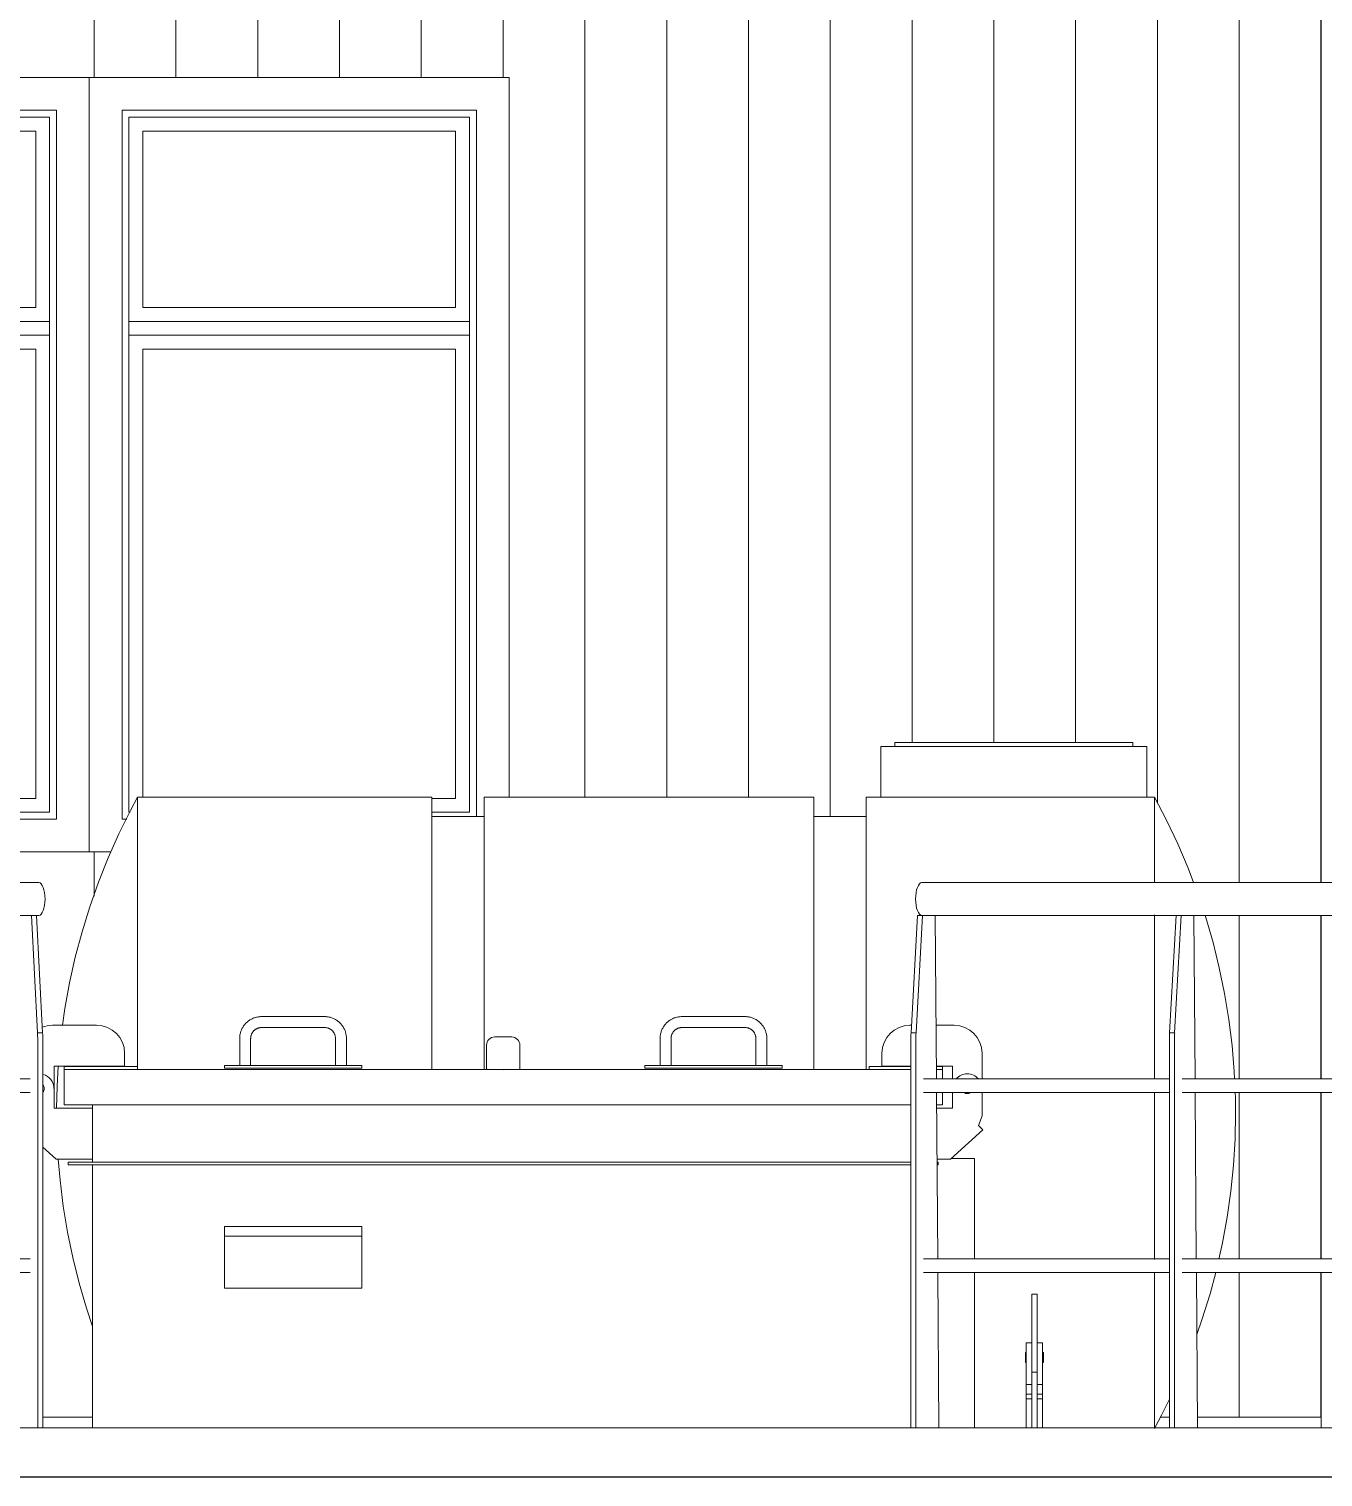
# Model space of a CAD drawing. Header units: metres. Extents: x -3 to 137, y -7 to 15.
# Drawn here: x 44.234 to 46.607, y 2.722 to 5.378 of the extents above; entities that cross this region are included whole.
import ezdxf

# ---------------------------------------------------------------- set-up
doc = ezdxf.new("R2010")
doc.units = ezdxf.units.M
doc.linetypes.add('Centre', pattern=[0.03175, 0.00635, -0.00475, 0.0159, -0.00475])
for name, color, linetype, lineweight in [('A-FLOR', 7, 'Continuous', 9), ('A-FLOR-HRAL', 7, 'Continuous', 9), ('A-FLOR-LEVL', 7, 'Continuous', 9), ('A-GENM', 7, 'Continuous', 9), ('A-GLAZ', 7, 'Continuous', 9), ('A-WALL-PATT', 7, 'Continuous', 9), ('I-WALL', 7, 'Continuous', 9)]:
    doc.layers.add(name, color=color, linetype=linetype, lineweight=lineweight)

# ---------------------------------------------------------------- blocks, each defined once
blk = doc.blocks.new('M_Ventana Ponton - 650 x 1400 mm-2537247-Elevation 3 - a')
at = {"layer": 'A-GLAZ'}
for p, q in [((2.466, 5.229), (3.116, 5.229)), ((2.466, 3.929), (2.466, 5.229)), ((2.4787, 5.2163), (3.1033, 5.2163)), ((2.4787, 3.9417), (2.4787, 5.2163)), ((3.1033, 5.2163), (3.1033, 3.9417)), ((3.116, 5.229), (3.116, 3.929)), ((3.0779, 5.1909), (2.5041, 5.1909)), ((2.5041, 5.1909), (2.5041, 4.8671)), ((3.0779, 5.1909), (3.0779, 4.8671)), ((2.5041, 4.8671), (3.0779, 4.8671)), ((2.4787, 4.8417), (3.1033, 4.8417)), ((3.1033, 4.8417), (2.4787, 4.8417)), ((2.4787, 4.8163), (3.1033, 4.8163)), ((3.1033, 4.8163), (2.4787, 4.8163)), ((2.5041, 4.7909), (2.5041, 3.9671)), ((3.0779, 4.7909), (2.5041, 4.7909)), ((3.0779, 3.9671), (3.0779, 4.7909)), ((2.5041, 3.9671), (3.0779, 3.9671)), ((3.1033, 3.9417), (2.4787, 3.9417)), ((3.116, 3.929), (2.466, 3.929))]:
    blk.add_line(p, q, dxfattribs=at)
blk = doc.blocks.new('M_Trim-Window-Exterior-Flat - with Sill-2537567-Elevation 3 - a')
at = {"layer": 'A-GENM'}
for p, q in [((3.176, 5.289), (2.406, 5.289)), ((2.406, 5.289), (2.406, 3.869)), ((3.176, 3.869), (3.176, 5.289)), ((2.466, 3.929), (2.466, 5.229)), ((2.466, 5.229), (3.116, 5.229)), ((3.116, 5.229), (3.116, 3.929)), ((3.116, 3.929), (2.466, 3.929)), ((2.406, 3.869), (3.176, 3.869))]:
    blk.add_line(p, q, dxfattribs=at)
blk = doc.blocks.new('M_Ventana Ponton - 650 x 1400 mm-2537208-Elevation 3 - a')
at = {"layer": 'A-GLAZ'}
for p, q in [((3.236, 5.229), (3.886, 5.229)), ((3.236, 3.929), (3.236, 5.229)), ((3.2487, 3.9417), (3.2487, 5.2163)), ((3.2487, 5.2163), (3.8733, 5.2163)), ((3.8733, 5.2163), (3.8733, 3.9417)), ((3.886, 5.229), (3.886, 3.9338)), ((3.2741, 4.8671), (3.2741, 5.1909)), ((3.8479, 5.1909), (3.2741, 5.1909)), ((3.8479, 4.8671), (3.8479, 5.1909)), ((3.2741, 4.8671), (3.8479, 4.8671)), ((3.2487, 4.8417), (3.8733, 4.8417)), ((3.8733, 4.8417), (3.2487, 4.8417)), ((3.2487, 4.8163), (3.8733, 4.8163)), ((3.8733, 4.8163), (3.2487, 4.8163)), ((3.8479, 4.7909), (3.2741, 4.7909)), ((3.2741, 4.7909), (3.2741, 3.9693)), ((3.8479, 3.9671), (3.8479, 4.7909)), ((3.8043, 3.9671), (3.8479, 3.9671)), ((3.2512, 3.9417), (3.2487, 3.9417)), ((3.8733, 3.9417), (3.8043, 3.9417)), ((3.245, 3.929), (3.236, 3.929))]:
    blk.add_line(p, q, dxfattribs=at)
blk = doc.blocks.new('M_Trim-Window-Exterior-Flat - with Sill-2537563-Elevation 3 - a')
at = {"layer": 'A-GENM'}
for p, q in [((3.176, 5.289), (3.176, 3.869)), ((3.946, 5.289), (3.176, 5.289)), ((3.946, 3.9694), (3.946, 5.289)), ((3.236, 3.929), (3.236, 5.229)), ((3.236, 5.229), (3.886, 5.229)), ((3.886, 5.229), (3.886, 3.9338)), ((3.245, 3.929), (3.236, 3.929)), ((3.176, 3.869), (3.2159, 3.869))]:
    blk.add_line(p, q, dxfattribs=at)
blk = doc.blocks.new('Generic Models 1 - Generic Models 1-2589847-Elevation 3 - a')
at = {"layer": 'A-GENM', "color": 8, "true_color": 0x808080}
for p, q in [((1.201, 2.8125), (12.0754, 2.8125)), ((12.2254, 2.7225), (1.051, 2.7225))]:
    blk.add_line(p, q, dxfattribs=at)
blk = doc.blocks.new('Railing - 50 x 12mm-V81-Elevation 3 - a')
at = {"layer": 'A-FLOR-HRAL'}
for p, q in [((5.1574, 3.5368), (5.1691, 3.7525)), ((5.1783, 3.7525), (5.1666, 3.5368)), ((5.1691, 3.7525), (5.1783, 3.7525)), ((5.1874, 3.7525), (5.1783, 3.7525)), ((5.2039, 3.4523), (5.2018, 3.7525)), ((5.1666, 3.5368), (5.1574, 3.5368)), ((5.1571, 2.8125), (5.1571, 3.5246)), ((5.1663, 3.5246), (5.1663, 2.8125)), ((5.2062, 3.1223), (5.204, 3.4275)), ((5.2084, 2.8125), (5.2064, 3.0975))]:
    blk.add_line(p, q, dxfattribs=at)
for centre in [(5.1962, 3.5246), (5.2054, 3.5246)]:
    blk.add_ellipse(centre, major_axis=(0, 0.1), ratio=0.390731, start_param=1.448623, end_param=1.570796, dxfattribs=at)
blk = doc.blocks.new('Railing - 50 x 12mm-V82-Elevation 3 - a')
at = {"layer": 'A-FLOR-HRAL'}
for p, q in [((4.6831, 3.5368), (4.6949, 3.7525)), ((4.7041, 3.7525), (4.6923, 3.5368)), ((4.6949, 3.7525), (4.7041, 3.7525)), ((4.7131, 3.7525), (4.7041, 3.7525)), ((4.7296, 3.4525), (4.7275, 3.7525)), ((4.6923, 3.5368), (4.6831, 3.5368)), ((4.6828, 2.8125), (4.6828, 3.5246)), ((4.692, 3.5246), (4.692, 2.8125)), ((4.732, 3.1225), (4.7298, 3.4275)), ((4.7341, 2.8125), (4.7321, 3.0975))]:
    blk.add_line(p, q, dxfattribs=at)
for centre in [(4.7219, 3.5246), (4.7311, 3.5246)]:
    blk.add_ellipse(centre, major_axis=(0, 0.1), ratio=0.390731, start_param=1.448623, end_param=1.570796, dxfattribs=at)
blk = doc.blocks.new('Railing - 50 x 12mm-V83-Elevation 3 - a')
at = {"layer": 'A-FLOR-HRAL'}
for p, q in [((6.0664, 3.5368), (6.0781, 3.7525)), ((6.0873, 3.7525), (6.0756, 3.5368)), ((6.0781, 3.7525), (6.0873, 3.7525)), ((6.0964, 3.7525), (6.0873, 3.7525)), ((6.1108, 3.7525), (6.1094, 3.7525)), ((6.1129, 3.4486), (6.1108, 3.7525)), ((6.0756, 3.5368), (6.0664, 3.5368)), ((6.0661, 2.8125), (6.0661, 3.5246)), ((6.0753, 3.5246), (6.0753, 2.8125)), ((6.1174, 2.8125), (6.113, 3.4319))]:
    blk.add_line(p, q, dxfattribs=at)
for centre in [(6.1052, 3.5246), (6.1144, 3.5246)]:
    blk.add_ellipse(centre, major_axis=(0, 0.1), ratio=0.390731, start_param=1.448623, end_param=1.570796, dxfattribs=at)
blk = doc.blocks.new('Railing - Railing-2595934-Elevation 3 - a')
at = {"layer": 'A-FLOR-HRAL'}
for p, q in [((6.1094, 3.8125), (4.7031, 3.8125)), ((4.7031, 3.7525), (6.1094, 3.7525)), ((5.1571, 3.4525), (4.7062, 3.4525)), ((6.0661, 3.4525), (5.1804, 3.4525)), ((6.1094, 3.4525), (6.0894, 3.4525)), ((4.7062, 3.4275), (5.1571, 3.4275)), ((5.1804, 3.4275), (6.0661, 3.4275)), ((6.0894, 3.4275), (6.1094, 3.4275)), ((5.1571, 3.1225), (4.7062, 3.1225)), ((6.0661, 3.1225), (5.1804, 3.1225)), ((6.1094, 3.1225), (6.0894, 3.1225)), ((4.7062, 3.0975), (5.1571, 3.0975)), ((5.1804, 3.0975), (6.0661, 3.0975)), ((6.0894, 3.0975), (6.1094, 3.0975))]:
    blk.add_line(p, q, dxfattribs=at)
for centre, major_axis, start_param, end_param in [((4.7031, 3.7825), (0, 0.03), 0, 1.570796), ((6.1094, 3.7825), (0, 0.03), 4.712389, 7.853982), ((4.7031, 3.7825), (0, 0.03), 1.570796, 3.141593), ((6.1094, 3.7825), (0, 0.03), 1.570796, 4.712389), ((6.1094, 3.44), (0, 0.0125), 4.712389, 7.853982), ((6.1094, 3.44), (0, 0.0125), 1.570796, 4.712389), ((6.1094, 3.11), (0, 0.0125), 4.712389, 7.853982), ((6.1094, 3.11), (0, 0.0125), 1.570796, 4.712389)]:
    blk.add_ellipse(centre, major_axis=major_axis, ratio=0.390731, start_param=start_param, end_param=end_param, dxfattribs=at)
for name in ['Railing - 50 x 12mm-V82-Elevation 3 - a', 'Railing - 50 x 12mm-V81-Elevation 3 - a', 'Railing - 50 x 12mm-V83-Elevation 3 - a']:
    blk.add_blockref(name, (0, 0))
blk = doc.blocks.new('Railing - 50 x 12mm-V87-Elevation 3 - a')
at = {"layer": 'A-FLOR-HRAL'}
for p, q in [((2.1322, 3.7525), (2.1302, 3.4521)), ((2.1548, 3.7525), (2.146, 3.7525)), ((2.1661, 3.5368), (2.1548, 3.7525)), ((2.1548, 3.7525), (2.164, 3.7525)), ((2.164, 3.7525), (2.1753, 3.5368)), ((2.1753, 3.5368), (2.1661, 3.5368)), ((2.1663, 2.8125), (2.1663, 3.5246)), ((2.1756, 3.5246), (2.1756, 2.8125)), ((2.13, 3.4279), (2.1279, 3.1221)), ((2.1278, 3.0979), (2.1258, 2.8125))]:
    blk.add_line(p, q, dxfattribs=at)
for centre in [(2.1287, 3.5246), (2.138, 3.5246)]:
    blk.add_ellipse(centre, major_axis=(0, 0.1), ratio=0.375893, start_param=4.712389, end_param=4.834562, dxfattribs=at)
blk = doc.blocks.new('Railing - 50 x 12mm-V88-Elevation 3 - a')
at = {"layer": 'A-FLOR-HRAL'}
for p, q in [((1.2748, 3.7525), (1.2684, 2.8125)), ((1.2878, 3.7525), (1.2748, 3.7525)), ((1.2973, 3.7525), (1.2886, 3.7525)), ((1.3086, 3.5368), (1.2973, 3.7525)), ((1.2973, 3.7525), (1.3066, 3.7525)), ((1.3066, 3.7525), (1.3179, 3.5368)), ((1.3179, 3.5368), (1.3086, 3.5368)), ((1.3089, 2.8125), (1.3089, 3.5246)), ((1.3182, 3.5246), (1.3182, 2.8125))]:
    blk.add_line(p, q, dxfattribs=at)
for centre in [(1.2713, 3.5246), (1.2806, 3.5246)]:
    blk.add_ellipse(centre, major_axis=(0, 0.1), ratio=0.375893, start_param=4.712389, end_param=4.834562, dxfattribs=at)
blk = doc.blocks.new('Railing - 50 x 12mm-V89-Elevation 3 - a')
at = {"layer": 'A-FLOR-HRAL'}
for p, q in [((3.0473, 3.7525), (3.0453, 3.4525)), ((3.0698, 3.7525), (3.0611, 3.7525)), ((3.0811, 3.5368), (3.0698, 3.7525)), ((3.0698, 3.7525), (3.0791, 3.7525)), ((3.0791, 3.7525), (3.0904, 3.5368)), ((3.0904, 3.5368), (3.0811, 3.5368)), ((3.0814, 2.8125), (3.0814, 3.5246)), ((3.0907, 3.5246), (3.0907, 2.8125)), ((3.0451, 3.4275), (3.043, 3.1225)), ((3.0429, 3.0975), (3.0409, 2.8125))]:
    blk.add_line(p, q, dxfattribs=at)
for centre in [(3.0438, 3.5246), (3.0531, 3.5246)]:
    blk.add_ellipse(centre, major_axis=(0, 0.1), ratio=0.375893, start_param=4.712389, end_param=4.834562, dxfattribs=at)
blk = doc.blocks.new('Railing - Railing-2596027-Elevation 3 - a')
at = {"layer": 'A-FLOR-HRAL'}
for p, q in [((3.0835, 3.8125), (1.2878, 3.8125)), ((1.2878, 3.7525), (3.0835, 3.7525)), ((1.2953, 3.4525), (1.2878, 3.4525)), ((2.1527, 3.4525), (1.3182, 3.4525)), ((3.0678, 3.4525), (2.1756, 3.4525)), ((1.2878, 3.4275), (1.2953, 3.4275)), ((1.3182, 3.4275), (2.1527, 3.4275)), ((2.1756, 3.4275), (3.0678, 3.4275)), ((1.2953, 3.1225), (1.2878, 3.1225)), ((2.1527, 3.1225), (1.3182, 3.1225)), ((3.0678, 3.1225), (2.1756, 3.1225)), ((1.2878, 3.0975), (1.2953, 3.0975)), ((1.3182, 3.0975), (2.1527, 3.0975)), ((2.1756, 3.0975), (3.0678, 3.0975))]:
    blk.add_line(p, q, dxfattribs=at)
for centre, major_axis, start_param, end_param in [((1.2878, 3.7825), (0, 0.03), 4.712389, 7.853982), ((3.0835, 3.7825), (0, 0.03), 4.712389, 6.283185), ((1.2878, 3.7825), (0, 0.03), 1.570796, 4.712389), ((3.0835, 3.7825), (0, 0.03), 3.141593, 4.712389), ((1.2878, 3.44), (0, 0.0125), 4.712389, 7.853982), ((1.2878, 3.44), (0, 0.0125), 1.570796, 4.712389), ((1.2878, 3.11), (0, 0.0125), 4.712389, 7.853982), ((1.2878, 3.11), (0, 0.0125), 1.570796, 4.712389)]:
    blk.add_ellipse(centre, major_axis=major_axis, ratio=0.375893, start_param=start_param, end_param=end_param, dxfattribs=at)
for name in ['Railing - 50 x 12mm-V88-Elevation 3 - a', 'Railing - 50 x 12mm-V87-Elevation 3 - a', 'Railing - 50 x 12mm-V89-Elevation 3 - a']:
    blk.add_blockref(name, (0, 0))
blk = doc.blocks.new('M_Boca Acceso Tanque alimentación - M_Boca Acceso Tanque alimentación-2597547-Elevation 3 - a')
at = {"layer": 'A-GENM', "color": 8, "true_color": 0x808080}
for p, q in [((3.5497, 3.5668), (3.4919, 3.5668)), ((3.6076, 3.5668), (3.5497, 3.5668)), ((4.3208, 3.5668), (4.2629, 3.5668)), ((4.3786, 3.5668), (4.3208, 3.5668)), ((3.1895, 3.551), (3.1084, 3.551)), ((3.1895, 3.551), (3.1895, 3.551)), ((3.4919, 3.5467), (3.5497, 3.5467)), ((3.5497, 3.5467), (3.6076, 3.5467)), ((4.2629, 3.5467), (4.3208, 3.5467)), ((4.3208, 3.5467), (4.3786, 3.5467)), ((4.6839, 3.551), (4.681, 3.551)), ((4.7621, 3.551), (4.7289, 3.551)), ((4.7621, 3.551), (4.7621, 3.551)), ((3.4519, 3.5268), (3.4519, 3.4771)), ((3.4719, 3.4771), (3.4719, 3.5268)), ((3.6275, 3.5268), (3.6275, 3.4771)), ((3.6476, 3.4771), (3.6476, 3.5268)), ((3.9046, 3.5143), (3.9046, 3.47)), ((3.9507, 3.5295), (3.9198, 3.5295)), ((3.9659, 3.47), (3.9659, 3.5143)), ((4.2229, 3.5268), (4.2229, 3.4771)), ((4.243, 3.4771), (4.243, 3.5268)), ((4.3986, 3.5268), (4.3986, 3.4771)), ((4.4186, 3.4771), (4.4186, 3.5268)), ((3.2408, 3.4759), (3.2408, 3.4997)), ((4.6297, 3.4997), (4.6297, 3.4759)), ((4.8134, 3.4525), (4.8134, 3.4997)), ((3.1113, 3.4349), (3.1113, 3.4759)), ((3.1113, 3.4759), (3.2408, 3.4759)), ((3.1297, 3.4756), (3.2642, 3.4756)), ((3.1297, 3.47), (3.1297, 3.4756)), ((3.1297, 3.47), (4.6828, 3.47)), ((3.1297, 3.405), (3.1297, 3.47)), ((3.2642, 3.47), (3.2642, 3.4756)), ((3.4238, 3.4771), (3.6757, 3.4771)), ((3.4238, 3.4771), (3.4238, 3.4725)), ((3.6757, 3.4725), (3.4238, 3.4725)), ((3.6757, 3.4725), (3.6757, 3.4771)), ((3.9046, 3.47), (3.9353, 3.469)), ((3.9353, 3.469), (3.9659, 3.47)), ((4.1948, 3.4771), (4.4467, 3.4771)), ((4.1948, 3.4771), (4.1948, 3.4725)), ((4.4467, 3.4725), (4.1948, 3.4725)), ((4.4467, 3.4725), (4.4467, 3.4771)), ((4.6063, 3.4756), (4.6828, 3.4756)), ((4.6063, 3.4756), (4.6063, 3.47)), ((4.6297, 3.4759), (4.6828, 3.4759)), ((4.7295, 3.4759), (4.7592, 3.4759)), ((4.7295, 3.4756), (4.7408, 3.4756)), ((4.7295, 3.47), (4.7408, 3.47)), ((4.7408, 3.4756), (4.7408, 3.47)), ((4.7408, 3.4525), (4.7408, 3.47)), ((4.7592, 3.4759), (4.7592, 3.4525)), ((4.7863, 3.462), (4.7862, 3.462)), ((3.1113, 3.3991), (3.1113, 3.4349)), ((4.7408, 3.405), (4.7408, 3.4275)), ((4.7592, 3.4275), (4.7592, 3.3991)), ((4.7862, 3.4256), (4.7863, 3.4256)), ((4.8134, 3.4275), (4.8134, 3.3856)), ((4.8134, 3.3856), (4.8134, 3.4275)), ((4.8134, 3.4275), (4.8134, 3.3856)), ((4.8134, 3.3851), (4.8134, 3.4275)), ((4.8134, 3.3856), (4.8134, 3.4275)), ((4.8134, 3.4275), (4.8134, 3.3856)), ((4.8134, 3.3856), (4.8134, 3.4275)), ((4.8134, 3.4275), (4.8134, 3.3856)), ((3.1818, 3.3991), (3.1113, 3.3991)), ((4.6828, 3.405), (3.1297, 3.405)), ((3.1818, 3.2999), (3.1818, 3.405)), ((4.7408, 3.405), (4.73, 3.405)), ((4.7592, 3.3991), (4.73, 3.3991)), ((4.8069, 3.3674), (4.8134, 3.3851)), ((4.7554, 3.3057), (4.815, 3.3594)), ((4.815, 3.3594), (4.8069, 3.3674)), ((3.0907, 3.3277), (3.115, 3.3057)), ((3.115, 3.3057), (3.1818, 3.3057)), ((3.1374, 3.2949), (3.1374, 3.2999)), ((4.6828, 3.2999), (3.1374, 3.2999)), ((3.1374, 3.2949), (4.6828, 3.2949)), ((3.1818, 2.8125), (3.1818, 3.2949)), ((4.7307, 3.3057), (4.7554, 3.3057)), ((4.7331, 3.2999), (4.7307, 3.2999)), ((4.7307, 3.2949), (4.7331, 3.2949)), ((4.7331, 3.2949), (4.7331, 3.2999)), ((3.4238, 3.1644), (3.4238, 3.1821)), ((3.4238, 3.1821), (3.6757, 3.1821)), ((3.4238, 3.0686), (3.4238, 3.1644)), ((3.4238, 3.1644), (3.6757, 3.1644)), ((3.6757, 3.1821), (3.6757, 3.1644)), ((3.6757, 3.1644), (3.6757, 3.0686)), ((3.6757, 3.0686), (3.4238, 3.0686))]:
    blk.add_line(p, q, dxfattribs=at)
at = {"layer": 'A-GENM', "color": 8, "true_color": 0x808080, "flags": 128}
for points in [[(3.4919, 3.5668), (3.4903, 3.5668), (3.4887, 3.5667), (3.4871, 3.5665), (3.4855, 3.5663), (3.484, 3.566), (3.4824, 3.5657), (3.4808, 3.5653), (3.4793, 3.5648), (3.4778, 3.5643), (3.4763, 3.5637), (3.4749, 3.563), (3.4734, 3.5623), (3.472, 3.5615), (3.4706, 3.5607), (3.4693, 3.5598), (3.468, 3.5589), (3.4667, 3.5579), (3.4655, 3.5569), (3.4643, 3.5558), (3.4632, 3.5547), (3.4621, 3.5535), (3.461, 3.5523), (3.46, 3.551), (3.4591, 3.5497), (3.4582, 3.5484), (3.4574, 3.547), (3.4566, 3.5456), (3.4559, 3.5442), (3.4552, 3.5428), (3.4546, 3.5413), (3.454, 3.5398), (3.4535, 3.5383), (3.4531, 3.5367), (3.4528, 3.5352), (3.4524, 3.5336), (3.4522, 3.532), (3.452, 3.5304), (3.4519, 3.5288), (3.4519, 3.5272), (3.4519, 3.5268)], [(3.4919, 3.5668), (3.4903, 3.5668), (3.4887, 3.5667), (3.4871, 3.5665), (3.4855, 3.5663), (3.484, 3.566), (3.4824, 3.5657), (3.4808, 3.5653), (3.4793, 3.5648), (3.4778, 3.5643), (3.4763, 3.5637), (3.4749, 3.563), (3.4734, 3.5623), (3.472, 3.5615), (3.4706, 3.5607), (3.4693, 3.5598), (3.468, 3.5589), (3.4667, 3.5579), (3.4655, 3.5569), (3.4643, 3.5558), (3.4632, 3.5547), (3.4621, 3.5535), (3.461, 3.5523), (3.46, 3.551), (3.4591, 3.5497), (3.4582, 3.5484), (3.4574, 3.547), (3.4566, 3.5456), (3.4559, 3.5442), (3.4552, 3.5428), (3.4546, 3.5413), (3.454, 3.5398), (3.4535, 3.5383), (3.4531, 3.5367), (3.4528, 3.5352), (3.4524, 3.5336), (3.4522, 3.532), (3.452, 3.5304), (3.4519, 3.5288), (3.4519, 3.5272), (3.4519, 3.5268)], [(3.6476, 3.5268), (3.6476, 3.5284), (3.6475, 3.53), (3.6473, 3.5316), (3.6471, 3.5332), (3.6468, 3.5347), (3.6465, 3.5363), (3.6461, 3.5378), (3.6456, 3.5394), (3.6451, 3.5409), (3.6445, 3.5424), (3.6438, 3.5438), (3.6431, 3.5453), (3.6423, 3.5467), (3.6415, 3.548), (3.6406, 3.5494), (3.6397, 3.5507), (3.6387, 3.552), (3.6377, 3.5532), (3.6366, 3.5544), (3.6355, 3.5555), (3.6343, 3.5566), (3.6331, 3.5576), (3.6318, 3.5586), (3.6305, 3.5596), (3.6292, 3.5605), (3.6278, 3.5613), (3.6265, 3.5621), (3.625, 3.5628), (3.6236, 3.5635), (3.6221, 3.5641), (3.6206, 3.5646), (3.6191, 3.5651), (3.6175, 3.5656), (3.616, 3.5659), (3.6144, 3.5662), (3.6128, 3.5665), (3.6112, 3.5667), (3.6096, 3.5668), (3.608, 3.5668), (3.6076, 3.5668)], [(3.6476, 3.5268), (3.6476, 3.5284), (3.6475, 3.53), (3.6473, 3.5316), (3.6471, 3.5332), (3.6468, 3.5347), (3.6465, 3.5363), (3.6461, 3.5378), (3.6456, 3.5394), (3.6451, 3.5409), (3.6445, 3.5424), (3.6438, 3.5438), (3.6431, 3.5453), (3.6423, 3.5467), (3.6415, 3.548), (3.6406, 3.5494), (3.6397, 3.5507), (3.6387, 3.552), (3.6377, 3.5532), (3.6366, 3.5544), (3.6355, 3.5555), (3.6343, 3.5566), (3.6331, 3.5576), (3.6318, 3.5586), (3.6305, 3.5596), (3.6292, 3.5605), (3.6278, 3.5613), (3.6265, 3.5621), (3.625, 3.5628), (3.6236, 3.5635), (3.6221, 3.5641), (3.6206, 3.5646), (3.6191, 3.5651), (3.6175, 3.5656), (3.616, 3.5659), (3.6144, 3.5662), (3.6128, 3.5665), (3.6112, 3.5667), (3.6096, 3.5668), (3.608, 3.5668), (3.6076, 3.5668)], [(4.2629, 3.5668), (4.2613, 3.5668), (4.2597, 3.5667), (4.2581, 3.5665), (4.2565, 3.5663), (4.255, 3.566), (4.2534, 3.5657), (4.2519, 3.5653), (4.2503, 3.5648), (4.2488, 3.5643), (4.2473, 3.5637), (4.2459, 3.563), (4.2444, 3.5623), (4.243, 3.5615), (4.2417, 3.5607), (4.2403, 3.5598), (4.239, 3.5589), (4.2377, 3.5579), (4.2365, 3.5569), (4.2353, 3.5558), (4.2342, 3.5547), (4.2331, 3.5535), (4.2321, 3.5523), (4.2311, 3.551), (4.2301, 3.5497), (4.2292, 3.5484), (4.2284, 3.547), (4.2276, 3.5456), (4.2269, 3.5442), (4.2262, 3.5428), (4.2256, 3.5413), (4.2251, 3.5398), (4.2246, 3.5383), (4.2241, 3.5367), (4.2238, 3.5352), (4.2235, 3.5336), (4.2232, 3.532), (4.223, 3.5304), (4.2229, 3.5288), (4.2229, 3.5272), (4.2229, 3.5268)], [(4.2629, 3.5668), (4.2613, 3.5668), (4.2597, 3.5667), (4.2581, 3.5665), (4.2565, 3.5663), (4.255, 3.566), (4.2534, 3.5657), (4.2519, 3.5653), (4.2503, 3.5648), (4.2488, 3.5643), (4.2473, 3.5637), (4.2459, 3.563), (4.2444, 3.5623), (4.243, 3.5615), (4.2417, 3.5607), (4.2403, 3.5598), (4.239, 3.5589), (4.2377, 3.5579), (4.2365, 3.5569), (4.2353, 3.5558), (4.2342, 3.5547), (4.2331, 3.5535), (4.2321, 3.5523), (4.2311, 3.551), (4.2301, 3.5497), (4.2292, 3.5484), (4.2284, 3.547), (4.2276, 3.5456), (4.2269, 3.5442), (4.2262, 3.5428), (4.2256, 3.5413), (4.2251, 3.5398), (4.2246, 3.5383), (4.2241, 3.5367), (4.2238, 3.5352), (4.2235, 3.5336), (4.2232, 3.532), (4.223, 3.5304), (4.2229, 3.5288), (4.2229, 3.5272), (4.2229, 3.5268)], [(4.4186, 3.5268), (4.4186, 3.5284), (4.4185, 3.53), (4.4184, 3.5316), (4.4181, 3.5332), (4.4178, 3.5347), (4.4175, 3.5363), (4.4171, 3.5378), (4.4166, 3.5394), (4.4161, 3.5409), (4.4155, 3.5424), (4.4148, 3.5438), (4.4141, 3.5453), (4.4133, 3.5467), (4.4125, 3.548), (4.4116, 3.5494), (4.4107, 3.5507), (4.4097, 3.552), (4.4087, 3.5532), (4.4076, 3.5544), (4.4065, 3.5555), (4.4053, 3.5566), (4.4041, 3.5576), (4.4029, 3.5586), (4.4016, 3.5596), (4.4002, 3.5605), (4.3989, 3.5613), (4.3975, 3.5621), (4.396, 3.5628), (4.3946, 3.5635), (4.3931, 3.5641), (4.3916, 3.5646), (4.3901, 3.5651), (4.3885, 3.5656), (4.387, 3.5659), (4.3854, 3.5662), (4.3838, 3.5665), (4.3822, 3.5667), (4.3806, 3.5668), (4.379, 3.5668), (4.3786, 3.5668)], [(4.4186, 3.5268), (4.4186, 3.5284), (4.4185, 3.53), (4.4184, 3.5316), (4.4181, 3.5332), (4.4178, 3.5347), (4.4175, 3.5363), (4.4171, 3.5378), (4.4166, 3.5394), (4.4161, 3.5409), (4.4155, 3.5424), (4.4148, 3.5438), (4.4141, 3.5453), (4.4133, 3.5467), (4.4125, 3.548), (4.4116, 3.5494), (4.4107, 3.5507), (4.4097, 3.552), (4.4087, 3.5532), (4.4076, 3.5544), (4.4065, 3.5555), (4.4053, 3.5566), (4.4041, 3.5576), (4.4029, 3.5586), (4.4016, 3.5596), (4.4002, 3.5605), (4.3989, 3.5613), (4.3975, 3.5621), (4.396, 3.5628), (4.3946, 3.5635), (4.3931, 3.5641), (4.3916, 3.5646), (4.3901, 3.5651), (4.3885, 3.5656), (4.387, 3.5659), (4.3854, 3.5662), (4.3838, 3.5665), (4.3822, 3.5667), (4.3806, 3.5668), (4.379, 3.5668), (4.3786, 3.5668)], [(3.4719, 3.5268), (3.472, 3.5276), (3.472, 3.5284), (3.4721, 3.5292), (3.4722, 3.53), (3.4723, 3.5307), (3.4725, 3.5315), (3.4727, 3.5323), (3.473, 3.5331), (3.4732, 3.5338), (3.4735, 3.5345), (3.4738, 3.5353), (3.4742, 3.536), (3.4746, 3.5367), (3.475, 3.5374), (3.4754, 3.538), (3.4759, 3.5387), (3.4764, 3.5393), (3.4769, 3.5399), (3.4774, 3.5405), (3.478, 3.5411), (3.4786, 3.5416), (3.4792, 3.5422), (3.4798, 3.5427), (3.4805, 3.5431), (3.4811, 3.5436), (3.4818, 3.544), (3.4825, 3.5444), (3.4832, 3.5447), (3.4839, 3.5451), (3.4847, 3.5454), (3.4854, 3.5457), (3.4862, 3.5459), (3.487, 3.5461), (3.4877, 3.5463), (3.4885, 3.5464), (3.4893, 3.5466), (3.4901, 3.5467), (3.4909, 3.5467), (3.4917, 3.5467), (3.4919, 3.5467)], [(3.6076, 3.5467), (3.6084, 3.5467), (3.6092, 3.5467), (3.61, 3.5466), (3.6108, 3.5465), (3.6115, 3.5463), (3.6123, 3.5462), (3.6131, 3.546), (3.6139, 3.5457), (3.6146, 3.5455), (3.6154, 3.5452), (3.6161, 3.5448), (3.6168, 3.5445), (3.6175, 3.5441), (3.6182, 3.5437), (3.6188, 3.5432), (3.6195, 3.5428), (3.6201, 3.5423), (3.6207, 3.5418), (3.6213, 3.5412), (3.6219, 3.5407), (3.6224, 3.5401), (3.623, 3.5395), (3.6235, 3.5389), (3.6239, 3.5382), (3.6244, 3.5376), (3.6248, 3.5369), (3.6252, 3.5362), (3.6255, 3.5355), (3.6259, 3.5347), (3.6262, 3.534), (3.6265, 3.5333), (3.6267, 3.5325), (3.6269, 3.5317), (3.6271, 3.531), (3.6272, 3.5302), (3.6274, 3.5294), (3.6275, 3.5286), (3.6275, 3.5278), (3.6275, 3.527), (3.6275, 3.5268)], [(4.243, 3.5268), (4.243, 3.5276), (4.243, 3.5284), (4.2431, 3.5292), (4.2432, 3.53), (4.2434, 3.5307), (4.2435, 3.5315), (4.2437, 3.5323), (4.244, 3.5331), (4.2442, 3.5338), (4.2445, 3.5345), (4.2449, 3.5353), (4.2452, 3.536), (4.2456, 3.5367), (4.246, 3.5374), (4.2465, 3.538), (4.2469, 3.5387), (4.2474, 3.5393), (4.2479, 3.5399), (4.2485, 3.5405), (4.249, 3.5411), (4.2496, 3.5416), (4.2502, 3.5422), (4.2508, 3.5427), (4.2515, 3.5431), (4.2521, 3.5436), (4.2528, 3.544), (4.2535, 3.5444), (4.2542, 3.5447), (4.255, 3.5451), (4.2557, 3.5454), (4.2564, 3.5457), (4.2572, 3.5459), (4.258, 3.5461), (4.2587, 3.5463), (4.2595, 3.5464), (4.2603, 3.5466), (4.2611, 3.5467), (4.2619, 3.5467), (4.2627, 3.5467), (4.2629, 3.5467)], [(4.3786, 3.5467), (4.3794, 3.5467), (4.3802, 3.5467), (4.381, 3.5466), (4.3818, 3.5465), (4.3826, 3.5463), (4.3833, 3.5462), (4.3841, 3.546), (4.3849, 3.5457), (4.3856, 3.5455), (4.3864, 3.5452), (4.3871, 3.5448), (4.3878, 3.5445), (4.3885, 3.5441), (4.3892, 3.5437), (4.3899, 3.5432), (4.3905, 3.5428), (4.3911, 3.5423), (4.3918, 3.5418), (4.3923, 3.5412), (4.3929, 3.5407), (4.3935, 3.5401), (4.394, 3.5395), (4.3945, 3.5389), (4.3949, 3.5382), (4.3954, 3.5376), (4.3958, 3.5369), (4.3962, 3.5362), (4.3966, 3.5355), (4.3969, 3.5347), (4.3972, 3.534), (4.3975, 3.5333), (4.3977, 3.5325), (4.3979, 3.5317), (4.3981, 3.531), (4.3983, 3.5302), (4.3984, 3.5294), (4.3985, 3.5286), (4.3985, 3.5278), (4.3986, 3.527), (4.3986, 3.5268)]]:
    blk.add_lwpolyline(points, dxfattribs=at)
at = {"layer": 'A-GENM', "color": 8, "true_color": 0x808080}
for centre, start, end in [((3.9198, 3.5143), 90, 180), ((3.9198, 3.5143), 90, 180), ((3.9507, 3.5143), 0, 90), ((3.9507, 3.5143), 0, 90)]:
    blk.add_arc(centre, 0.0152, start, end, dxfattribs=at)
for centre, major_axis, start_param, end_param in [((3.1084, 3.4997), (0, 0.0513), 0, 0.372948), ((3.1895, 3.4997), (0, 0.0513), 4.712389, 6.283185), ((4.681, 3.4997), (0, 0.0513), 0, 1.570796), ((4.7621, 3.4997), (0, 0.0513), 4.712389, 6.283185), ((3.0842, 3.4349), (0, 0.027), 4.712389, 6.021386), ((4.7862, 3.4349), (0, 0.027), 5.424248, 7.141546), ((3.0842, 3.4349), (0, 0.00928), 4.712389, 5.497787), ((3.0842, 3.4349), (0, 0.00928), 4.712389, 5.497787), ((3.0842, 3.4349), (0, 0.00928), 3.926991, 4.712389), ((3.0842, 3.4349), (0, 0.00928), 3.92921, 4.45059), ((4.7862, 3.4349), (0, 0.00928), 2.617994, 3.665191), ((4.7862, 3.4349), (0, 0.00928), 2.617994, 3.403392), ((4.7862, 3.4349), (0, 0.00928), 3.493958, 3.665191)]:
    blk.add_ellipse(centre, major_axis=major_axis, ratio=1, start_param=start_param, end_param=end_param, dxfattribs=at)
blk = doc.blocks.new('M_Bisagra - M_Bisagra-2600547-Elevation 3 - a')
at = {"layer": 'A-GENM', "color": 8, "true_color": 0x808080}
for p, q in [((4.9144, 3.0578), (4.9044, 3.0578)), ((4.9044, 3.0578), (4.9044, 3.0065)), ((4.9144, 3.0065), (4.9144, 3.0578)), ((4.9044, 2.9417), (4.9044, 3.0065)), ((4.9144, 3.0065), (4.9144, 2.9417)), ((4.8944, 2.951), (4.893, 2.951)), ((4.893, 2.951), (4.893, 2.9417)), ((4.9044, 2.9687), (4.8944, 2.9687)), ((4.8944, 2.9687), (4.8944, 2.9417)), ((4.9244, 2.9687), (4.9144, 2.9687)), ((4.9244, 2.9417), (4.9244, 2.9687)), ((4.926, 2.951), (4.9244, 2.951)), ((4.926, 2.9417), (4.926, 2.951)), ((4.893, 2.9417), (4.893, 2.9324)), ((4.893, 2.9324), (4.8944, 2.9324)), ((4.8944, 2.8919), (4.8944, 2.9417)), ((4.9044, 2.9417), (4.9044, 2.8919)), ((4.9144, 2.8919), (4.9144, 2.9417)), ((4.9244, 2.9417), (4.9244, 2.8919)), ((4.9244, 2.9324), (4.926, 2.9324)), ((4.926, 2.9324), (4.926, 2.9417)), ((4.9044, 2.9146), (4.9144, 2.9146)), ((4.8944, 2.8742), (4.8944, 2.8919)), ((4.8944, 2.8919), (4.9044, 2.8919)), ((4.8944, 2.8661), (4.8944, 2.8742)), ((4.9044, 2.8742), (4.8944, 2.8742)), ((4.9044, 2.8919), (4.9044, 2.8742)), ((4.9044, 2.8742), (4.9044, 2.8661)), ((4.9144, 2.8742), (4.9144, 2.8919)), ((4.9144, 2.8919), (4.9244, 2.8919)), ((4.9144, 2.8661), (4.9144, 2.8742)), ((4.9244, 2.8742), (4.9144, 2.8742)), ((4.9244, 2.8919), (4.9244, 2.8742)), ((4.9244, 2.8742), (4.9244, 2.8661)), ((4.8944, 2.8125), (4.8944, 2.8661)), ((4.9044, 2.8661), (4.8944, 2.8661)), ((4.9044, 2.8661), (4.9044, 2.8125)), ((4.9144, 2.8125), (4.9144, 2.8661)), ((4.9244, 2.8661), (4.9144, 2.8661)), ((4.9244, 2.8661), (4.9244, 2.8125))]:
    blk.add_line(p, q, dxfattribs=at)
blk = doc.blocks.new('M_Estanque - M_Estanque-V100-Elevation 3 - a')
at = {"layer": 'A-GENM', "color": 8, "true_color": 0x808080}
for p, q in [((4.6531, 4.0697), (4.6531, 4.0619)), ((4.6531, 4.0697), (4.8714, 4.0697)), ((4.8714, 4.0697), (5.0898, 4.0697)), ((5.0898, 4.0619), (5.0898, 4.0697)), ((4.6276, 4.0619), (4.6276, 3.9694)), ((4.8715, 4.0619), (4.6276, 4.0619)), ((5.1155, 4.0619), (4.8715, 4.0619)), ((5.1155, 3.9694), (5.1155, 4.0619)), ((3.8043, 3.9694), (3.2647, 3.9694)), ((3.2647, 3.47), (3.2647, 3.9694)), ((3.8043, 3.9694), (3.8043, 3.4702)), ((4.505, 3.9694), (3.9002, 3.9694)), ((3.9002, 3.4702), (3.9002, 3.9694)), ((4.505, 3.9694), (4.505, 3.4702)), ((4.6614, 3.9694), (4.6009, 3.9694)), ((4.6009, 3.4702), (4.6009, 3.9694)), ((4.6276, 3.9694), (4.8715, 3.9694)), ((4.8715, 3.9694), (5.1155, 3.9694)), ((5.1295, 3.9694), (5.0816, 3.9694)), ((5.1295, 3.9694), (5.1295, 3.8133)), ((3.9002, 3.9338), (3.8043, 3.9338)), ((4.6009, 3.9338), (4.505, 3.9338)), ((5.1295, 3.7532), (5.1295, 3.4525)), ((5.1295, 3.4276), (5.1295, 3.1217)), ((4.7566, 3.3068), (4.7993, 3.3068)), ((4.7993, 3.1225), (4.7993, 3.3068)), ((4.7993, 2.8125), (4.7993, 3.0975)), ((5.1295, 3.0969), (5.1295, 2.8116))]:
    blk.add_line(p, q, dxfattribs=at)
at = {"layer": 'A-GENM', "color": 8, "true_color": 0x808080, "flags": 128}
for points in [[(3.127, 3.551), (3.1313, 3.5818), (3.1399, 3.629), (3.1504, 3.6759), (3.1627, 3.7223), (3.1769, 3.7682), (3.193, 3.8135), (3.2108, 3.8581), (3.2304, 3.902), (3.2517, 3.945), (3.2647, 3.9694)], [(5.1295, 3.9694), (5.1518, 3.9268), (5.1724, 3.8834), (5.1912, 3.8393), (5.2014, 3.8125)], [(5.2223, 3.7525), (5.2235, 3.7488), (5.237, 3.7027), (5.2485, 3.656), (5.2582, 3.609), (5.266, 3.5616), (5.2719, 3.5139), (5.2759, 3.466), (5.2765, 3.4523)], [(3.1161, 3.3991), (3.1169, 3.4384), (3.1192, 3.4759)], [(5.2775, 3.4275), (5.2779, 3.418), (5.2783, 3.3904)], [(5.2783, 3.3904), (5.2773, 3.3424), (5.2744, 3.2944), (5.2696, 3.2466), (5.2629, 3.199), (5.2543, 3.1518), (5.2477, 3.1223)], [(3.1818, 2.9988), (3.1707, 3.032), (3.1573, 3.0781), (3.1457, 3.1248), (3.136, 3.1718), (3.1282, 3.2192), (3.1223, 3.2669), (3.1191, 3.3057)], [(5.2419, 3.0975), (5.2315, 3.0585), (5.2173, 3.0126), (5.2072, 2.984)], [(5.1571, 2.8651), (5.1425, 2.8358), (5.1301, 2.8125)]]:
    blk.add_lwpolyline(points, dxfattribs=at)

msp = doc.modelspace()

# ---------------------------------------------------------------- hatches: boundary and pattern name
at = {"layer": 'A-WALL-PATT', "true_color": 0x383a4e}
h = msp.add_hatch(dxfattribs=at)
h.set_pattern_fill('FP_3', color=159, style=0, pattern_type=2)
h.set_pattern_definition([(90, (41.95327, 0), (-0.15, 9e-18), [])])
h.paths.add_polyline_path([(42.2227, 2.8325), (42.4369, 2.8325), (42.4393, 3.1868), (42.2227, 3.1868), (42.2227, 2.8457)])
h.paths.add_polyline_path([(42.5394, 2.8325), (43.0621, 2.8325), (43.0621, 2.8605), (43.1477, 2.9105), (43.1477, 3.0975), (42.5394, 3.0975), (42.5394, 2.8457)])
h.paths.add_polyline_path([(43.893, 2.8325), (43.893, 3.0975), (43.7008, 3.0975), (43.7008, 2.9432), (43.8494, 2.8636), (43.8494, 2.8325)])
h.paths.add_polyline_path([(44.3502, 2.8325), (44.3502, 3.0007), (44.3351, 3.0466), (44.3096, 3.146), (44.3079, 3.1542), (44.2953, 3.2314), (44.2882, 3.2958), (44.2876, 3.3057), (44.2834, 3.3057), (44.2591, 3.3277), (44.2591, 2.8325)])
h.paths.add_polyline_path([(44.2092, 2.8325), (44.2094, 2.8325), (44.2112, 3.0975), (43.9678, 3.0975), (43.9714, 2.8325)])
h.paths.add_polyline_path([(46.3082, 2.8325), (46.3255, 2.8325), (46.3255, 2.8678), (46.3093, 2.8349)])
h.paths.add_polyline_path([(46.3766, 2.8325), (46.6038, 2.8325), (46.6038, 3.0975), (46.4094, 3.0975), (46.3923, 3.0334), (46.3755, 2.9832), (46.3765, 2.8457)])
h.paths.add_polyline_path([(46.6288, 2.8325), (46.6294, 2.8325), (46.6288, 2.8457)])
h.paths.add_polyline_path([(46.4255, 3.1225), (46.6038, 3.1225), (46.6038, 3.4275), (46.4451, 3.4275), (46.4464, 3.3856), (46.4405, 3.2693), (46.4292, 3.1893), (46.4189, 3.1354), (46.4161, 3.1225), (46.4224, 3.1225)])
h.paths.add_polyline_path([(43.1477, 3.1225), (43.1477, 3.1868), (42.5394, 3.1868), (42.5394, 3.1225), (43.0979, 3.1225)])
h.paths.add_polyline_path([(43.7008, 3.1225), (43.893, 3.1225), (43.893, 3.4275), (43.7008, 3.4275), (43.7008, 3.1542)])
h.paths.add_polyline_path([(43.9714, 3.1225), (44.2114, 3.1225), (44.2135, 3.4275), (43.9639, 3.4275), (43.9675, 3.1225)])
h.paths.add_polyline_path([(43.1347, 3.2598), (43.1372, 3.2598), (43.1477, 3.2728), (43.1477, 3.4275), (42.5394, 3.4275), (42.5394, 3.3037), (42.9083, 3.3037), (42.9083, 3.2995), (42.9213, 3.2988), (42.9972, 3.2826), (43.0661, 3.2598), (43.1222, 3.2598)])
h.paths.add_polyline_path([(42.2227, 3.3037), (42.4401, 3.3037), (42.4432, 3.7525), (42.2227, 3.7536), (42.2227, 3.3085)])
h.paths.add_polyline_path([(44.2835, 3.3991), (44.2847, 3.3991), (44.2863, 3.4759), (44.2797, 3.4752), (44.2797, 3.3991), (44.2835, 3.3991)])
h.paths.add_polyline_path([(42.8205, 3.4525), (43.1477, 3.4525), (43.1485, 3.5398), (43.1679, 3.7525), (42.533, 3.7521), (42.5345, 3.7483), (42.5394, 3.7236), (42.5394, 3.4525), (42.6819, 3.4525)])
h.paths.add_polyline_path([(46.4466, 3.4525), (46.6038, 3.4525), (46.6038, 3.7525), (46.3905, 3.7525), (46.3925, 3.7467), (46.4227, 3.6288), (46.4361, 3.5455), (46.4427, 3.486), (46.4442, 3.4525)])
h.paths.add_polyline_path([(44.2072, 3.4525), (44.2136, 3.4525), (44.2157, 3.7525), (43.9601, 3.7525), (43.9636, 3.4525), (44.0685, 3.4525)])
h.paths.add_polyline_path([(43.8605, 3.4525), (43.893, 3.4525), (43.8935, 3.5368), (43.9132, 3.7525), (43.3324, 3.7525), (43.3386, 3.6347), (43.7008, 3.6347), (43.7008, 3.4525), (43.7912, 3.4525)])
h.paths.add_polyline_path([(44.2582, 3.5471), (44.2635, 3.5493), (44.2797, 3.551), (44.2956, 3.551), (44.3023, 3.5948), (44.3089, 3.6317), (44.3224, 3.6862), (44.3422, 3.7574), (44.3759, 3.8493), (44.384, 3.869), (43.5743, 3.869), (43.5743, 5.289), (45.1143, 5.289), (45.1143, 3.9694), (45.6734, 3.9694), (45.6734, 3.9338), (45.7693, 3.9338), (45.7693, 3.9694), (45.796, 3.9694), (45.796, 4.0619), (45.8231, 4.0619), (45.8231, 4.0697), (46.2565, 4.0697), (46.2565, 4.0619), (46.2839, 4.0619), (46.2839, 3.9694), (46.2979, 3.9694), (46.3531, 3.8546), (46.3692, 3.8125), (46.6038, 3.8125), (46.6038, 8.0543), (42.2227, 8.0543), (42.2227, 3.7936), (42.4458, 3.7936), (42.4482, 3.8037), (42.4533, 3.8115), (42.4591, 3.8125), (44.2548, 3.8115), (44.2575, 3.8085), (44.2616, 3.7975), (44.2631, 3.7825), (44.2616, 3.7675), (44.2575, 3.7565), (44.2548, 3.7535), (44.2495, 3.7525), (44.2475, 3.7525), (44.2581, 3.5492)])
h.paths.add_polyline_path([(43.2365, 3.6347), (43.2998, 3.6347), (43.3006, 3.7525), (43.2148, 3.7525), (43.2171, 3.6347), (43.2342, 3.6347)])
h.paths.add_polyline_path([(43.6012, 5.6961), (43.5412, 5.6961), (43.5412, 7.6161), (45.1612, 7.6161), (45.1612, 5.6961), (43.6049, 5.6961)])

# ---------------------------------------------------------------- linework, layer by layer
at = {"layer": 'A-FLOR', "color": 8, "true_color": 0x808080}
for p, q in [((44.2591, 2.8325), (44.3502, 2.8325)), ((46.3082, 2.8325), (46.3255, 2.8325)), ((46.3766, 2.8325), (46.6038, 2.8325))]:
    msp.add_line(p, q, dxfattribs=at)
at = {"layer": 'A-FLOR-LEVL', "color": 253, "linetype": 'Centre', "true_color": 0xaaaaaa}
msp.add_line((39.3622, 2.8125), (58.5325, 2.8125), dxfattribs=at)
at = {"layer": 'I-WALL'}
for p, q in [((46.6038, 3.8125), (46.6038, 8.0543)), ((46.6038, 3.4521), (46.6038, 3.7525)), ((46.6038, 3.1221), (46.6038, 3.4279)), ((46.6038, 2.8125), (46.6038, 3.0979)), ((53.3687, 2.7231), (42.2194, 2.7231))]:
    msp.add_line(p, q, dxfattribs=at)

# ---------------------------------------------------------------- block references
at = {"layer": 'A-FLOR-HRAL'}
for name in ['Railing - Railing-2596027-Elevation 3 - a', 'Railing - Railing-2595934-Elevation 3 - a']:
    msp.add_blockref(name, (41.1684, 0), dxfattribs=at)
at = {"layer": 'A-GENM'}
for name in ['M_Trim-Window-Exterior-Flat - with Sill-2537567-Elevation 3 - a', 'M_Trim-Window-Exterior-Flat - with Sill-2537563-Elevation 3 - a']:
    msp.add_blockref(name, (41.1684, 0), dxfattribs=at)
at = {"layer": 'A-GENM', "color": 8, "true_color": 0x808080}
for name in ['M_Estanque - M_Estanque-V100-Elevation 3 - a', 'M_Boca Acceso Tanque alimentación - M_Boca Acceso Tanque alimentación-2597547-Elevation 3 - a', 'M_Bisagra - M_Bisagra-2600547-Elevation 3 - a', 'Generic Models 1 - Generic Models 1-2589847-Elevation 3 - a']:
    msp.add_blockref(name, (41.1684, 0), dxfattribs=at)
at = {"layer": 'A-GLAZ'}
for name in ['M_Ventana Ponton - 650 x 1400 mm-2537247-Elevation 3 - a', 'M_Ventana Ponton - 650 x 1400 mm-2537208-Elevation 3 - a']:
    msp.add_blockref(name, (41.1684, 0), dxfattribs=at)

doc.saveas('drawing.dxf')
